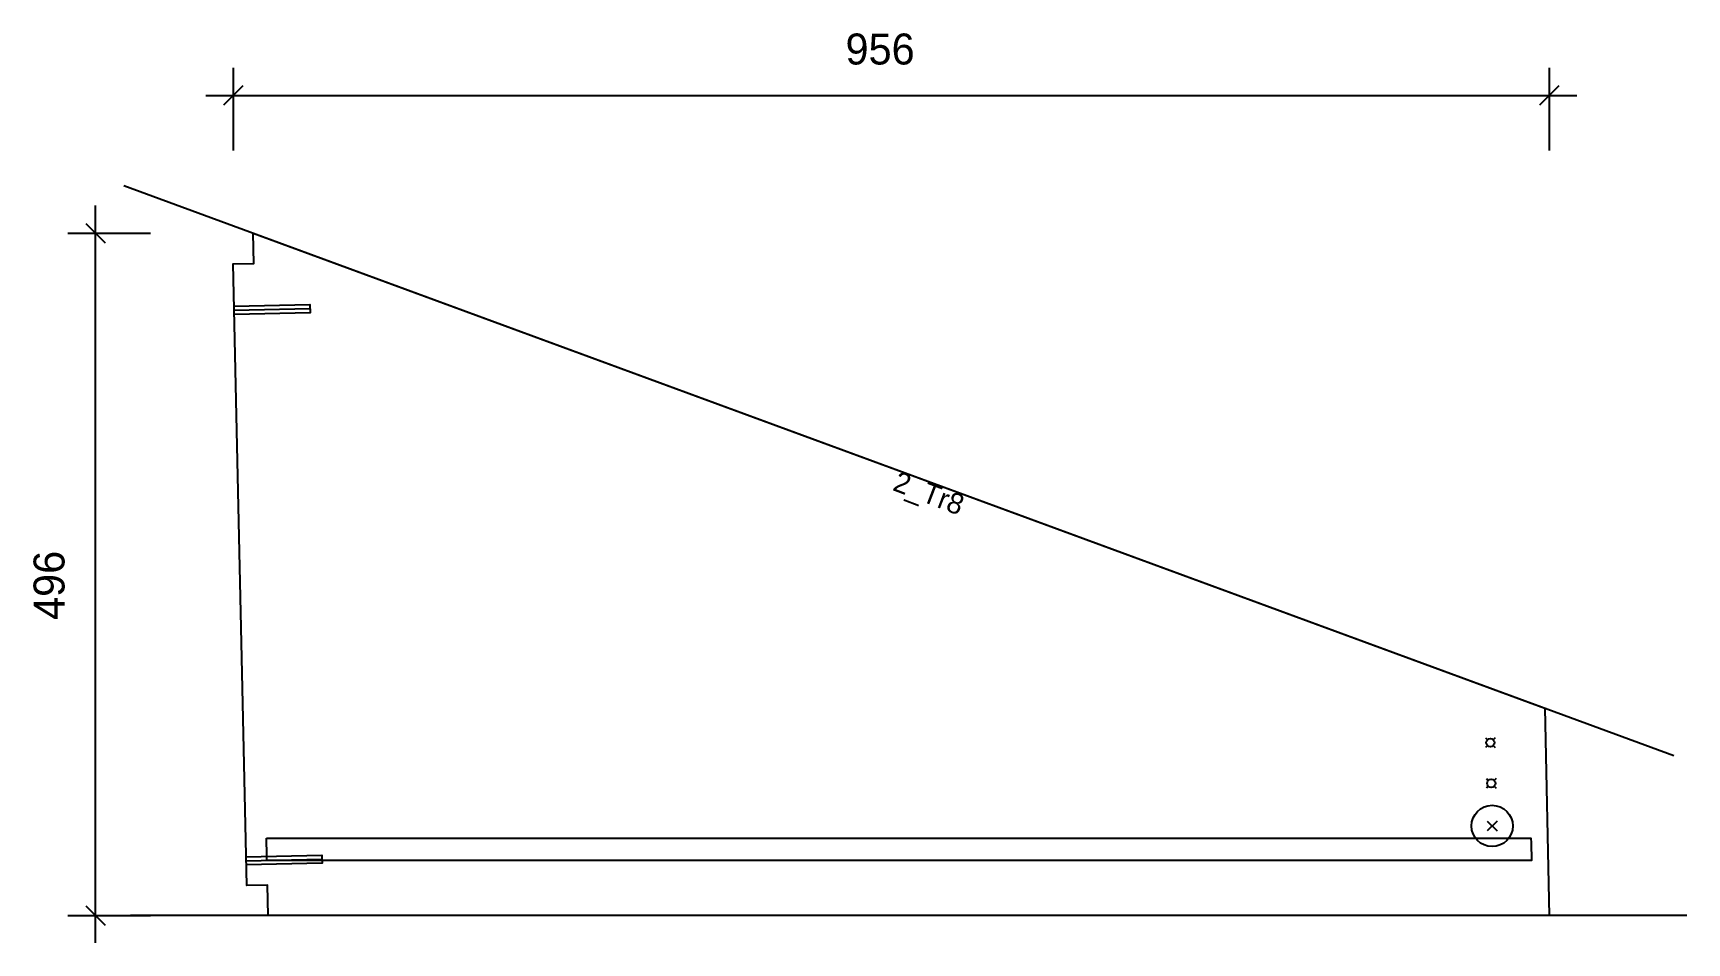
# Model space of a CAD drawing. Header units: millimetres. Extents: x -145 to 1056, y -20 to 641.
import ezdxf
from ezdxf.enums import TextEntityAlignment as Align

# ---------------------------------------------------------------- set-up
doc = ezdxf.new("R2010")
doc.units = ezdxf.units.MM
for name, color, linetype in [('CONTOUR', 7, 'CONTINUOUS'), ('CUT_RISER', 7, 'CONTINUOUS'), ('DIMLINES', 7, 'CONTINUOUS'), ('DIMLINESTEXT', 7, 'CONTINUOUS'), ('DRILLINGSOTHER', 7, 'CONTINUOUS'), ('DRILLINGSSIDE', 7, 'CONTINUOUS'), ('EXTRATREADBACKPROFILELINES', 7, 'CONTINUOUS'), ('EXTRATREADBACKPROFILELINESTEXT', 7, 'CONTINUOUS'), ('EXTRATREADFRONTPROFILELINES', 7, 'CONTINUOUS')]:
    doc.layers.add(name, color=color, linetype=linetype)

msp = doc.modelspace()

# ---------------------------------------------------------------- linework, layer by layer
at = {"layer": 'CONTOUR', "color": 0, "linetype": '0'}
msp.add_lwpolyline([(952.238, 150.676), (955.513, 0), (25.294, 0), (24.816, 21.995), (9.819, 21.669), (0, 473.35), (14.996, 473.676), (14.518, 495.671), (952.238, 150.676)], dxfattribs=at)
at = {"layer": 'CUT_RISER', "color": 1, "linetype": '1'}
msp.add_lwpolyline([(24.076, 56), (32.076, 56), (64.298, 56), (96.52, 56), (128.742, 56), (160.964, 56), (193.187, 56), (225.409, 56), (257.631, 56), (289.853, 56), (322.075, 56), (354.297, 56), (386.519, 56), (418.741, 56), (450.963, 56), (483.185, 56), (491.185, 56), (523.407, 56), (555.629, 56), (587.851, 56), (620.073, 56), (652.295, 56), (684.517, 56), (716.739, 56), (748.961, 56), (781.183, 56), (813.405, 56), (845.627, 56), (877.849, 56), (910.071, 56), (942.293, 56), (942.363, 52.8), (942.641, 40), (934.641, 40), (902.133, 40), (869.626, 40), (837.118, 40), (804.61, 40), (772.102, 40), (739.595, 40), (707.087, 40), (674.579, 40), (642.071, 40), (609.564, 40), (577.056, 40), (544.548, 40), (512.04, 40), (479.533, 40), (447.025, 40), (414.517, 40), (382.009, 40), (349.502, 40), (316.994, 40), (284.486, 40), (251.978, 40), (219.471, 40), (186.963, 40), (154.455, 40), (121.947, 40), (89.44, 40), (56.932, 40), (24.424, 40), (24.355, 43.2), (24.076, 56)], dxfattribs=at)
at = {"layer": 'DIMLINES', "color": 0}
for p, q in [((0, 615.671), (0, 555.671)), ((955.513, 615.671), (955.513, 555.671)), ((7.071, 602.742), (-7.071, 588.6)), ((962.585, 602.742), (948.442, 588.6)), ((-20, 595.671), (975.513, 595.671)), ((-100, -20), (-100, 515.671)), ((-120, 495.671), (-60, 495.671)), ((-107.071, 502.742), (-92.929, 488.6)), ((-120, 0), (-60, 0)), ((-107.071, 7.071), (-92.929, -7.071))]:
    msp.add_line(p, q, dxfattribs=at)
at = {"layer": 'DRILLINGSOTHER', "color": 3}
for p, q in [((910.654, 123.403), (909.24, 121.989)), ((909.241, 129.06), (910.655, 127.646)), ((914.896, 123.403), (916.31, 121.989)), ((916.311, 129.06), (914.897, 127.646)), ((909.883, 99.526), (911.297, 98.112)), ((916.953, 99.526), (915.539, 98.112)), ((911.296, 93.869), (909.882, 92.455)), ((915.538, 93.869), (916.952, 92.455)), ((917.627, 68.52), (910.556, 61.449)), ((910.557, 68.52), (917.626, 61.449))]:
    msp.add_line(p, q, dxfattribs=at)
for centre, radius in [((912.775, 125.524), 3), ((913.417, 95.991), 3), ((914.091, 64.985), 15)]:
    msp.add_circle(centre, radius, dxfattribs=at)
at = {"layer": 'DRILLINGSSIDE', "color": 3}
for p, q in [((0.733, 439.646), (55.72, 440.842)), ((9.428, 39.665), (64.415, 40.86))]:
    msp.add_line(p, q, dxfattribs=at)
at = {"layer": 'DRILLINGSSIDE', "color": 3, "linetype": '3'}
for points in [[(0.667, 442.646), (55.654, 443.841), (55.785, 437.843), (0.798, 436.647)], [(9.363, 42.664), (64.35, 43.859), (64.48, 37.861), (9.493, 36.665)]]:
    msp.add_lwpolyline(points, dxfattribs=at)
at = {"layer": 'EXTRATREADBACKPROFILELINES', "color": 2}
msp.add_line((-79.332, 530.199), (1046.088, 116.148), dxfattribs=at)
at = {"layer": 'EXTRATREADFRONTPROFILELINES', "color": 2}
msp.add_line((1055.513, 0), (-74.706, 0), dxfattribs=at)

# ---------------------------------------------------------------- texts
at = {"layer": 'DIMLINESTEXT'}
msp.add_text('956', height=22.5, dxfattribs=at).set_placement((444.571, 640.671), align=Align.TOP_LEFT)
msp.add_text('496', height=22.5, rotation=90, dxfattribs=at).set_placement((-145, 214.65), align=Align.TOP_LEFT)
at = {"layer": 'EXTRATREADBACKPROFILELINESTEXT'}
msp.add_text('2_Tr8', height=15, rotation=339, dxfattribs=at).set_placement((483.378, 323.174), align=Align.TOP_LEFT)

doc.saveas('drawing.dxf')
